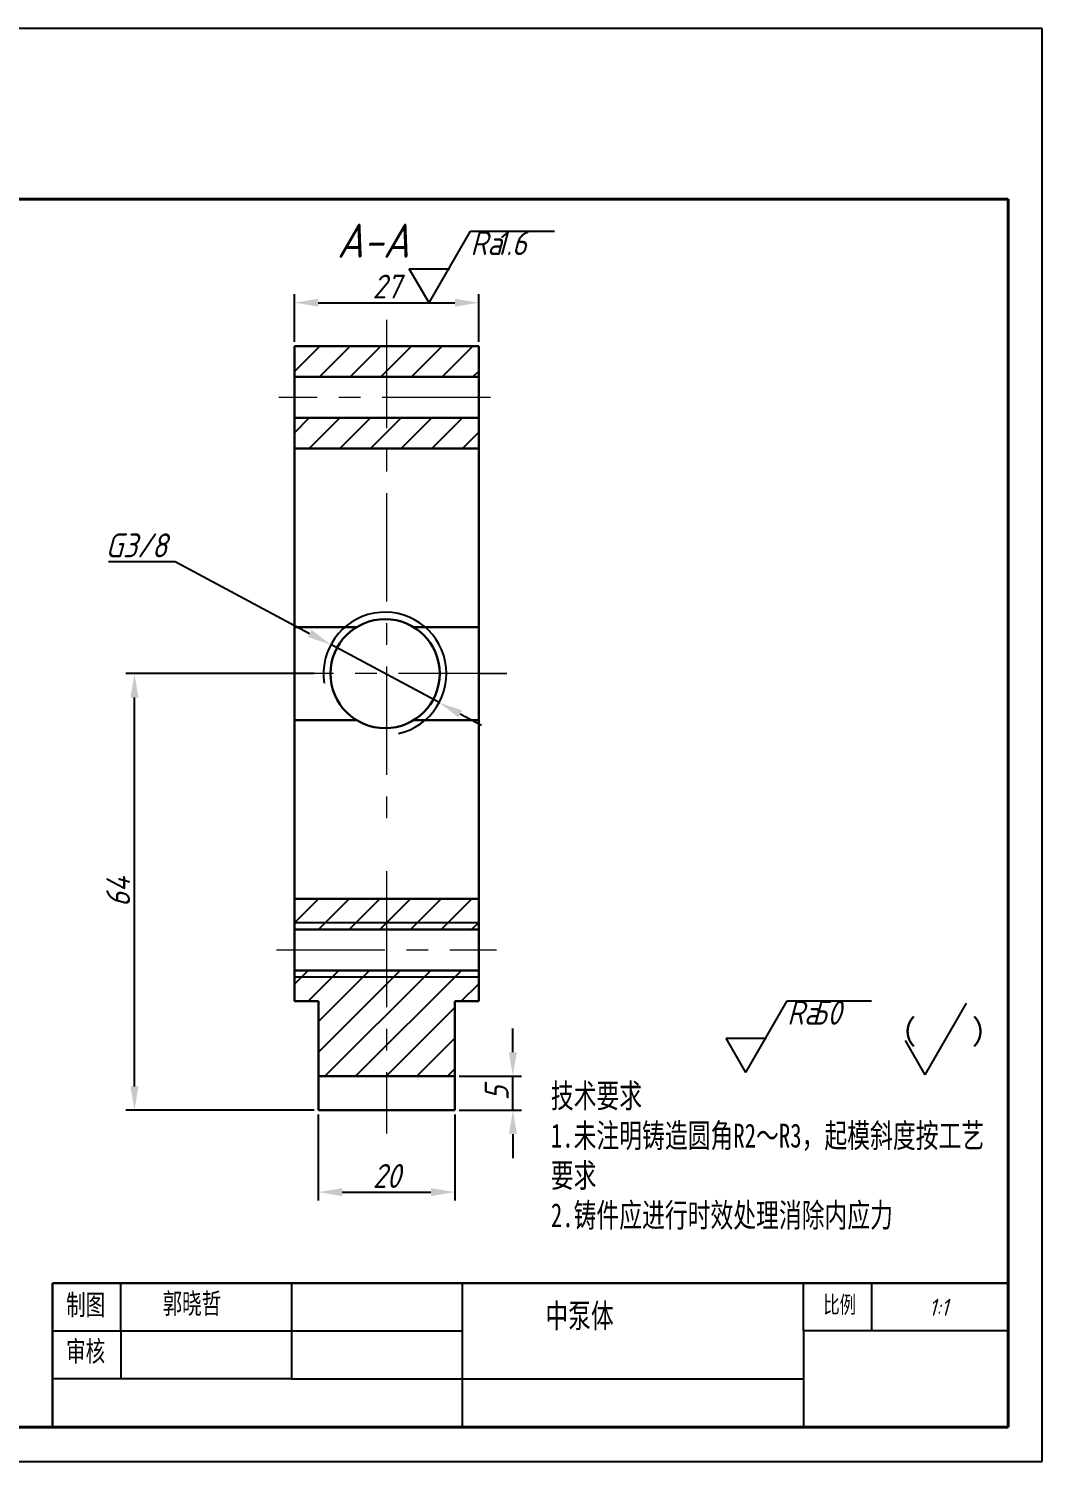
# Model space of a CAD drawing. Header units: millimetres. Extents: x -2889 to 8174, y 2447 to 8478.
# Drawn here: x 2189.2 to 2337.7, y 3726.3 to 3936.3 of the extents above; entities that cross this region are included whole.
import ezdxf

# ---------------------------------------------------------------- set-up
doc = ezdxf.new("R2010")
doc.units = ezdxf.units.MM
doc.linetypes.add('CENTER', pattern=[50.8, 31.75, -6.35, 6.35, -6.35])
for name, color, linetype, lineweight in [('粗', 7, 'Continuous', 30), ('粗实线', 7, 'Continuous', 40), ('细点画线', 255, 'CENTER', 5)]:
    doc.layers.add(name, color=color, linetype=linetype, lineweight=lineweight)
doc.layers.add('细实线', color=255, linetype='Continuous')
doc.styles.add('字母和数字', font='gbeitc.shx')
doc.styles.add('数字与字母', font='gbeitc.shx')
doc.styles.add('汉字', font='simfang.ttf', dxfattribs={"width": 0.7})
doc.dimstyles.new('721$0', dxfattribs={"dimtxt": 3.5, "dimasz": 3.5, "dimexe": 1.25, "dimexo": 0.625, "dimtad": 1, "dimtoh": 1, "dimdsep": 46, "dimtxsty": '数字与字母', "dimcen": 2.5, "dimadec": 0, "dimazin": 0, "dimtfac": 1, "dimtmove": 0, "dimatfit": 3, "dimfxl": 1, "dimlwd": 25, "dimlwe": 25, "dimarcsym": 0})
doc.dimstyles.new('721$3', dxfattribs={"dimtxt": 3.5, "dimasz": 3.5, "dimexe": 1.25, "dimexo": 0.625, "dimtad": 1, "dimtih": 1, "dimtoh": 1, "dimdsep": 46, "dimtxsty": '数字与字母', "dimcen": 2.5, "dimadec": 0, "dimazin": 0, "dimtfac": 1, "dimtmove": 0, "dimatfit": 3, "dimfxl": 1, "dimlwd": 25, "dimlwe": 25, "dimarcsym": 0})
pattern_1 = [(45, (531.563, 2176.1016), (-2.245064, 2.245064), [])]

# ---------------------------------------------------------------- blocks, each defined once
blk = doc.blocks.new('*D67')
at = {"layer": 'Defpoints', "color": 0, "transparency": 16777216}
for p in [(2204.65, 3841.8), (2231.59, 3841.8), (2231.59, 3777.8)]:
    blk.add_point(p, dxfattribs=at)
at = {"layer": '细实线', "color": 0, "lineweight": 25, "transparency": 16777216}
for p, q in [((2230.97, 3841.8), (2203.4, 3841.8)), ((2204.65, 3781.3), (2204.65, 3838.3)), ((2230.97, 3777.8), (2203.4, 3777.8))]:
    blk.add_line(p, q, dxfattribs=at)
at = {"layer": '细实线', "color": 0, "transparency": 16777216}
for points in [[(2204.07, 3838.3), (2205.23, 3838.3), (2204.65, 3841.8)], [(2204.07, 3781.3), (2205.23, 3781.3), (2204.65, 3777.8)]]:
    blk.add_solid(points, dxfattribs=at)
at = {"layer": '细实线', "color": 0, "transparency": 16777216, "insert": (2202.27, 3809.8), "char_height": 3.5, "attachment_point": 5, "rotation": 90, "style": '数字与字母'}
blk.add_mtext('64', dxfattribs=at)
blk = doc.blocks.new('*D68')
at = {"layer": 'Defpoints', "color": 0, "transparency": 16777216}
for p in [(2255.09, 3896.17), (2228.09, 3889.8), (2255.09, 3889.8)]:
    blk.add_point(p, dxfattribs=at)
at = {"layer": '细实线', "color": 0, "lineweight": 25, "transparency": 16777216}
for p, q in [((2228.09, 3890.42), (2228.09, 3897.42)), ((2231.59, 3896.17), (2251.59, 3896.17)), ((2255.09, 3890.42), (2255.09, 3897.42))]:
    blk.add_line(p, q, dxfattribs=at)
at = {"layer": '细实线', "color": 0, "transparency": 16777216}
for points in [[(2231.59, 3896.75), (2231.59, 3895.59), (2228.09, 3896.17)], [(2251.59, 3896.75), (2251.59, 3895.59), (2255.09, 3896.17)]]:
    blk.add_solid(points, dxfattribs=at)
at = {"layer": '细实线', "color": 0, "transparency": 16777216, "insert": (2241.59, 3898.54), "char_height": 3.5, "attachment_point": 5, "style": '数字与字母'}
blk.add_mtext('27', dxfattribs=at)
blk = doc.blocks.new('*D69')
at = {"layer": 'Defpoints', "color": 0, "transparency": 16777216}
for p in [(2251.59, 3782.8), (2260.09, 3782.8), (2251.59, 3777.8)]:
    blk.add_point(p, dxfattribs=at)
at = {"layer": '细实线', "color": 0, "lineweight": 25, "transparency": 16777216}
for p, q in [((2260.09, 3786.3), (2260.09, 3789.8)), ((2252.22, 3782.8), (2261.34, 3782.8)), ((2260.09, 3777.8), (2260.09, 3782.8)), ((2252.22, 3777.8), (2261.34, 3777.8)), ((2260.09, 3774.3), (2260.09, 3770.8))]:
    blk.add_line(p, q, dxfattribs=at)
at = {"layer": '细实线', "color": 0, "transparency": 16777216}
for points in [[(2259.51, 3786.3), (2260.67, 3786.3), (2260.09, 3782.8)], [(2259.51, 3774.3), (2260.67, 3774.3), (2260.09, 3777.8)]]:
    blk.add_solid(points, dxfattribs=at)
at = {"layer": '细实线', "color": 0, "transparency": 16777216, "insert": (2257.72, 3780.3), "char_height": 3.5, "attachment_point": 5, "rotation": 90, "style": '数字与字母'}
blk.add_mtext('5', dxfattribs=at)
blk = doc.blocks.new('*D70')
at = {"layer": 'Defpoints', "color": 0, "transparency": 16777216}
for p in [(2231.59, 3777.8), (2251.59, 3777.8), (2251.59, 3765.8)]:
    blk.add_point(p, dxfattribs=at)
at = {"layer": '细实线', "color": 0, "lineweight": 25, "transparency": 16777216}
for p, q in [((2231.59, 3777.17), (2231.59, 3764.55)), ((2251.59, 3777.17), (2251.59, 3764.55)), ((2235.09, 3765.8), (2248.09, 3765.8))]:
    blk.add_line(p, q, dxfattribs=at)
at = {"layer": '细实线', "color": 0, "transparency": 16777216}
for points in [[(2235.09, 3766.38), (2235.09, 3765.21), (2231.59, 3765.8)], [(2248.09, 3766.38), (2248.09, 3765.21), (2251.59, 3765.8)]]:
    blk.add_solid(points, dxfattribs=at)
at = {"layer": '细实线', "color": 0, "transparency": 16777216, "insert": (2241.59, 3768.17), "char_height": 3.5, "attachment_point": 5, "style": '数字与字母'}
blk.add_mtext('20', dxfattribs=at)
blk = doc.blocks.new('粗糙度')
at = {"layer": '细实线'}
for p, q in [((0, 0), (6.06, 10.5)), ((6.06, 10.5), (18.4, 10.5)), ((0, 0), (-2.89, 5)), ((-2.89, 5), (3.03, 5))]:
    blk.add_line(p, q, dxfattribs=at)
at = {"style": '数字与字母'}
blk.add_attdef('1', (9.76, 7), '', height=3.5, dxfattribs=at)
at = {"layer": '细实线', "insert": (6.06, 10.5), "char_height": 3.5, "attachment_point": 1, "style": '数字与字母'}
blk.add_mtext_dynamic_manual_height_columns('Ra', width=3.6972, gutter_width=12.5, heights=[0], dxfattribs=at)
blk = doc.blocks.new('对勾')
at = {"layer": '细实线'}
for q in [(6.06, 10.5), (-2.89, 5)]:
    blk.add_line((0, 0), q, dxfattribs=at)
blk = doc.blocks.new('*D115')
at = {"layer": 'Defpoints', "color": 0, "transparency": 16777216}
for p in [(2233.41, 3846.05), (2249.3, 3837.55)]:
    blk.add_point(p, dxfattribs=at)
at = {"layer": '细实线', "color": 0, "lineweight": 25, "transparency": 16777216}
for p, q in [((2200.85, 3858.23), (2210.63, 3858.23)), ((2210.63, 3858.23), (2230.32, 3847.7)), ((2249.3, 3837.55), (2233.41, 3846.05)), ((2252.38, 3835.9), (2255.47, 3834.25))]:
    blk.add_line(p, q, dxfattribs=at)
at = {"layer": '细实线', "color": 0, "transparency": 16777216}
for points in [[(2230.6, 3848.21), (2230.05, 3847.18), (2233.41, 3846.05)], [(2252.66, 3836.42), (2252.11, 3835.39), (2249.3, 3837.55)]]:
    blk.add_solid(points, dxfattribs=at)
at = {"layer": '细实线', "color": 0, "transparency": 16777216, "insert": (2204.93, 3860.6), "char_height": 3.5, "attachment_point": 5, "style": '数字与字母'}
blk.add_mtext('G3/8', dxfattribs=at)

msp = doc.modelspace()

# ---------------------------------------------------------------- hatches: boundary and pattern name
h = msp.add_hatch()
h.set_pattern_fill('ANSI31', color=0)
h.set_pattern_definition(pattern_1)
h.paths.add_polyline_path([(2241.591, 3889.797), (2228.091, 3889.797), (2228.091, 3885.297), (2241.591, 3885.297)])
h.paths.add_polyline_path([(2255.091, 3889.797), (2241.591, 3889.797), (2241.591, 3885.297), (2255.091, 3885.297)])
h.paths.add_polyline_path([(2255.091, 3879.297), (2241.591, 3879.297), (2241.591, 3874.797), (2255.091, 3874.797)])
h.paths.add_polyline_path([(2241.591, 3879.297), (2228.091, 3879.297), (2228.091, 3874.797), (2241.591, 3874.797)])
h = msp.add_hatch()
h.set_pattern_fill('ANSI31', color=0)
h.set_pattern_definition(pattern_1)
h.paths.add_polyline_path([(2255.091, 3808.797), (2241.591, 3808.797), (2241.591, 3804.297), (2255.091, 3804.297)])
h.paths.add_polyline_path([(2241.591, 3808.797), (2228.091, 3808.797), (2228.091, 3804.297), (2241.591, 3804.297)])
h.paths.add_polyline_path([(2251.591, 3793.797), (2255.091, 3793.797), (2255.091, 3798.297), (2241.591, 3798.297), (2241.591, 3782.797), (2251.591, 3782.797)])
h.paths.add_polyline_path([(2241.591, 3798.297), (2228.091, 3798.297), (2228.091, 3793.797), (2231.591, 3793.797), (2231.591, 3782.797), (2241.591, 3782.797)])

# ---------------------------------------------------------------- linework, layer by layer
at = {"color": 0}
for p, q in [((2255.091, 3841.797), (2255.091, 3849.797)), ((2255.091, 3805.297), (2228.091, 3805.297)), ((2228.091, 3798.297), (2228.091, 3804.297)), ((2255.091, 3797.297), (2228.091, 3797.297)), ((2202.655, 3745.447), (2202.655, 3752.447)), ((2227.655, 3752.447), (2227.655, 3738.447)), ((2252.655, 3752.447), (2252.655, 3731.447)), ((2302.655, 3745.447), (2302.655, 3752.447)), ((2312.655, 3745.447), (2312.655, 3752.447)), ((2192.655, 3745.447), (2202.655, 3745.447)), ((2202.655, 3745.447), (2227.655, 3745.447)), ((2202.655, 3745.447), (2202.655, 3738.447)), ((2227.655, 3745.447), (2252.655, 3745.447)), ((2312.655, 3745.447), (2302.655, 3745.447)), ((2302.655, 3745.447), (2302.655, 3731.447)), ((2332.655, 3745.447), (2312.655, 3745.447)), ((2227.655, 3738.447), (2192.655, 3738.447)), ((2227.655, 3738.447), (2252.655, 3738.447)), ((2252.655, 3738.447), (2302.655, 3738.447))]:
    msp.add_line(p, q, dxfattribs=at)
msp.add_arc((2241.354, 3841.8), 9.007, 282.72904, 189.0756, dxfattribs=at)
at = {"layer": '粗', "color": 0}
for p, q in [((2255.091, 3889.797), (2228.091, 3889.797)), ((2228.091, 3889.797), (2228.091, 3793.797)), ((2255.091, 3793.797), (2255.091, 3889.797)), ((2255.091, 3885.297), (2228.091, 3885.297)), ((2228.091, 3879.297), (2255.091, 3879.297)), ((2255.091, 3879.297), (2255.091, 3874.797)), ((2255.091, 3874.797), (2228.091, 3874.797)), ((2237.173, 3848.606), (2228.241, 3848.606)), ((2255.241, 3848.606), (2245.571, 3848.606)), ((2237.158, 3834.997), (2228.091, 3834.997)), ((2255.091, 3834.997), (2245.586, 3834.997)), ((2228.091, 3804.297), (2228.091, 3808.797)), ((2228.091, 3808.797), (2255.091, 3808.797)), ((2228.091, 3804.297), (2255.091, 3804.297)), ((2228.091, 3798.297), (2255.091, 3798.297)), ((2231.591, 3793.797), (2228.091, 3793.797)), ((2231.591, 3777.797), (2231.591, 3793.797)), ((2255.091, 3793.797), (2251.591, 3793.797)), ((2251.591, 3793.797), (2251.591, 3777.797)), ((2231.591, 3782.797), (2251.591, 3782.797)), ((2251.591, 3777.797), (2231.591, 3777.797)), ((2312.655, 3752.447), (2192.655, 3752.447)), ((2192.655, 3752.447), (2192.655, 3731.447)), ((2202.655, 3752.447), (2227.655, 3752.447)), ((2312.655, 3752.447), (2332.655, 3752.447))]:
    msp.add_line(p, q, dxfattribs=at)
msp.add_circle((2241.372, 3841.797), 8, dxfattribs=at)
at = {"layer": '粗实线'}
for p, q in [((2332.655, 3911.34), (2045.655, 3911.34)), ((2332.655, 3731.34), (2332.655, 3911.34)), ((2045.655, 3731.34), (2332.655, 3731.34))]:
    msp.add_line(p, q, dxfattribs=at)
at = {"layer": '细实线'}
for p, q in [((2337.655, 3936.34), (2040.655, 3936.34)), ((2337.655, 3726.34), (2337.655, 3936.34)), ((2040.655, 3726.34), (2337.655, 3726.34))]:
    msp.add_line(p, q, dxfattribs=at)
at = {"layer": '细点画线', "color": 0, "lineweight": 5, "ltscale": 0.5}
for p, q in [((2241.591, 3893.655), (2241.591, 3820.607)), ((2259.2, 3841.797), (2223.544, 3841.797)), ((2241.591, 3812.852), (2241.591, 3808.797)), ((2241.591, 3808.797), (2241.591, 3774.414)), ((2225.448, 3801.297), (2257.688, 3801.297))]:
    msp.add_line(p, q, dxfattribs=at)
at = {"layer": '细点画线', "color": 0, "ltscale": 0.5}
for p, q in [((2255.091, 3885.297), (2255.091, 3882.297)), ((2256.818, 3882.297), (2225.816, 3882.297)), ((2255.091, 3841.797), (2259.2, 3841.797))]:
    msp.add_line(p, q, dxfattribs=at)

# ---------------------------------------------------------------- block references
at = {"layer": '细实线', "color": 0}
for p, values in [((2247.808, 3896.156), {'1': '1.6'}), ((2294.206, 3783.349), {'1': '50'})]:
    msp.add_blockref('粗糙度', p, dxfattribs=at).add_auto_attribs(values)
at = {"layer": '细实线'}
msp.add_blockref('对勾', (2320.501, 3783.01), dxfattribs=at)

# ---------------------------------------------------------------- texts
at = {"color": 0, "attachment_point": 1, "style": '汉字'}
for s, width, gutter_width, heights, insert, char_height in [('{\\fSimSun|b0|i0|c134|p2;郭晓哲}', 29.09305, 0, [19.309], (2208.775, 3750.976), 3), ('{\\fSimSun|b0|i0|c134|p2;比例}', 7.47777, 12.5, [0], (2305.58, 3750.573), 2.5), ('{\\fSimSun|b0|i0|c134|p2;审核}', 10, 50, [3.975], (2194.641, 3743.979), 3)]:
    msp.add_mtext_dynamic_manual_height_columns(s, width=width, gutter_width=gutter_width, heights=heights, dxfattribs=dict(at, insert=insert, char_height=char_height))
at = {"layer": '粗实线', "insert": (2264.845, 3749.437), "char_height": 3.5, "attachment_point": 1, "style": '汉字'}
msp.add_mtext_dynamic_manual_height_columns('中泵体', width=30.18688, gutter_width=17.5, heights=[0], dxfattribs=at)
at = {"layer": '细实线', "color": 0, "attachment_point": 1}
for s, width, gutter_width, heights, insert, char_height, style in [('A-A', 21.72804, 12.5, [0], (2234.338, 3907.765), 5, '字母和数字'), ('制图', 11.36184, 1.558, [6.746], (2194.641, 3750.788), 3, '汉字'), ('1:1', 0.01562, 12.5, [0], (2321.037, 3750.174), 2.5, '字母和数字')]:
    msp.add_mtext_dynamic_manual_height_columns(s, width=width, gutter_width=gutter_width, heights=heights, dxfattribs=dict(at, insert=insert, char_height=char_height, style=style))
at = {"layer": '细实线', "char_height": 3.5, "attachment_point": 1}
for s, width, insert, style in [('\\pxi-3,l4,t4;{\\fSimSun|b0|i0|c134|p2;（^I ）}', 21.60578, (2310.926, 3791.044), '数字与字母'), ('技术要求\\P1.未注明铸造圆角R2～R3，起模斜度按工艺要求\\P2.铸件应进行时效处理消除内应力', 63.43828, (2265.655, 3781.675), '汉字')]:
    msp.add_mtext_dynamic_manual_height_columns(s, width=width, gutter_width=17.5, heights=[0], dxfattribs=dict(at, insert=insert, style=style))

# ---------------------------------------------------------------- dimensions: what is measured, and where the dimension line sits
at = {"layer": '细实线'}
for p1, p2, distance, picture, middle in [((2228.091, 3889.797), (2255.091, 3889.797), 6.371, '*D68', (2241.591, 3898.543)), ((2231.591, 3777.797), (2231.591, 3841.797), 26.942, '*D67', (2202.275, 3809.797)), ((2251.591, 3777.797), (2251.591, 3782.797), -8.5, '*D69', (2257.717, 3780.297))]:
    dim = msp.add_aligned_dim(p1=p1, p2=p2, distance=distance, dimstyle='721$0', override={"dimpost": ''}, dxfattribs=at)
    dim.commit()
    dim.dimension.update_dxf_attribs({"geometry": picture, "text_midpoint": middle})
dim = msp.add_diameter_dim_2p(p1=(2249.297, 3837.554), p2=(2233.411, 3846.047), text='G3/8', dimstyle='721$3', override={"dimpost": ''}, dxfattribs=at)
dim.commit()
dim.dimension.update_dxf_attribs({"geometry": '*D115', "text_midpoint": (2204.934, 3858.227), "dimtype": 163})
dim = msp.add_aligned_dim(p1=(2231.591, 3777.797), p2=(2251.591, 3777.797), distance=-12, dimstyle='721$0', dxfattribs=at)
dim.commit()
dim.dimension.update_dxf_attribs({"geometry": '*D70', "text_midpoint": (2241.591, 3768.172)})

doc.saveas('drawing.dxf')
